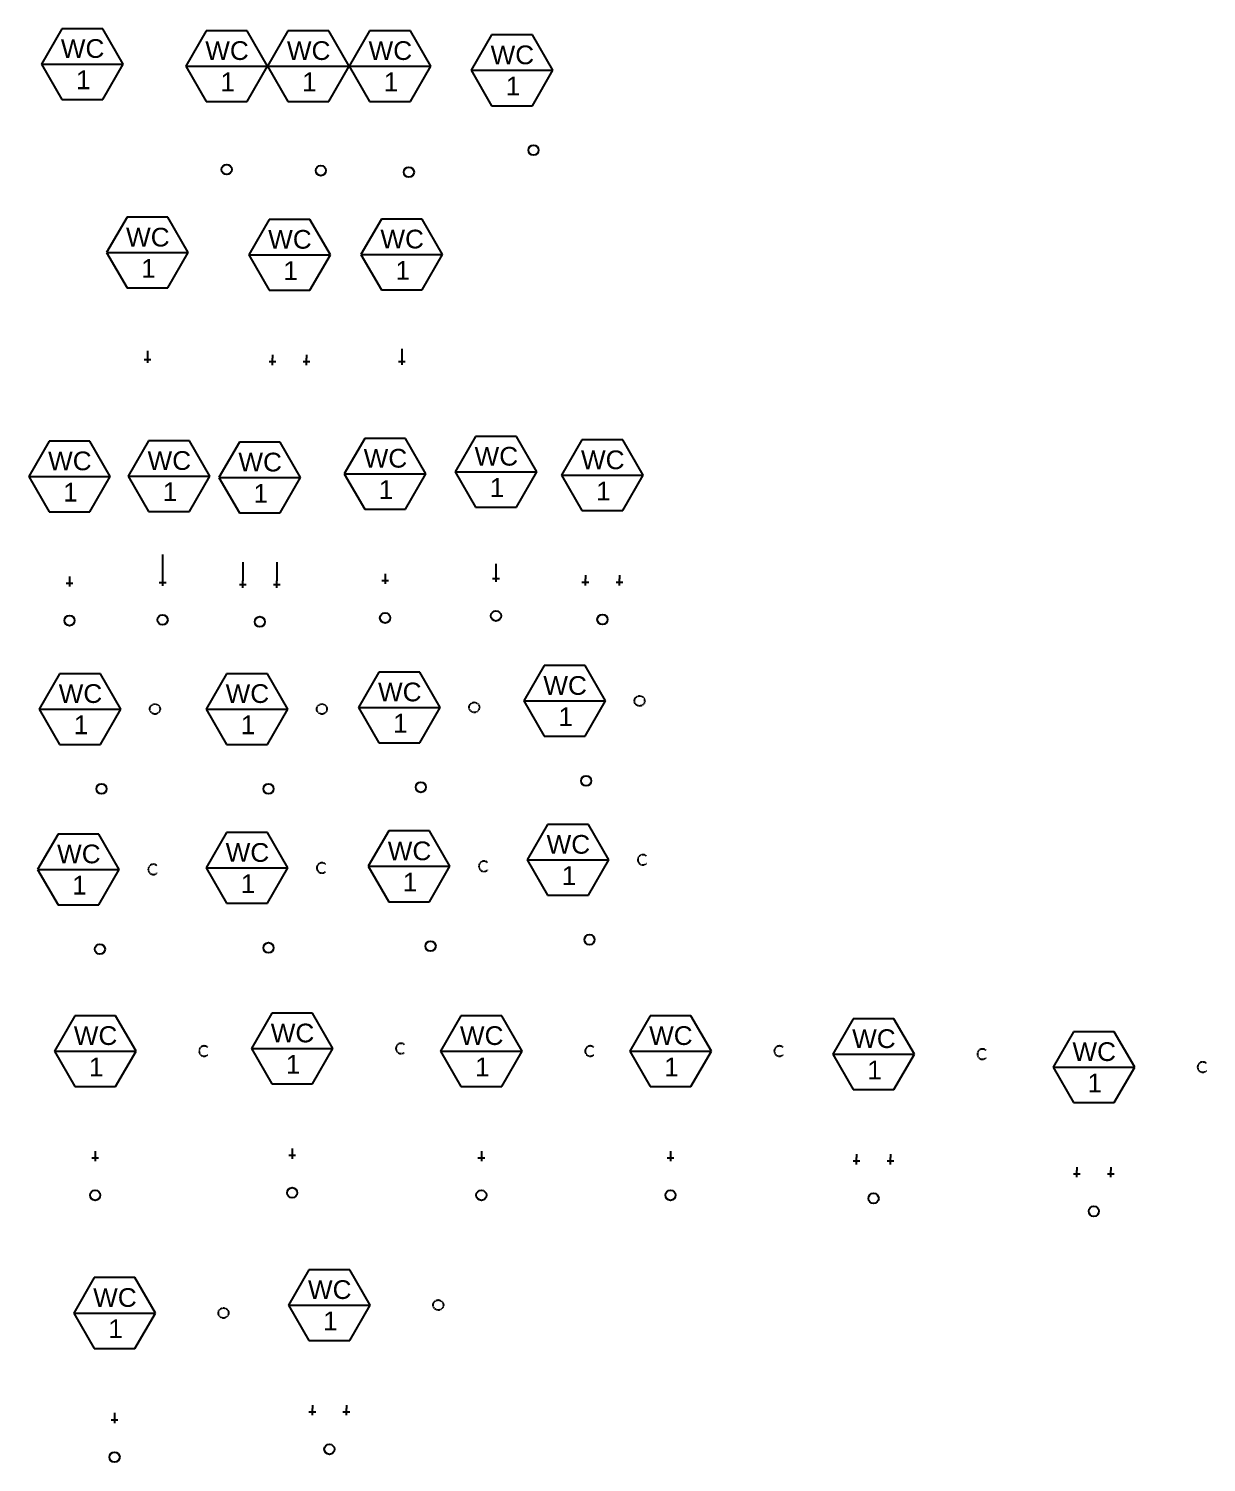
# Model space of a CAD drawing. Header units: inches. Extents: x -631 to 556, y -290 to 1591.
# Drawn here: x -630.7 to -284.6, y 1169.8 to 1591.2 of the extents above; entities that cross this region are included whole.
import ezdxf
from ezdxf.enums import TextEntityAlignment as Align

# ---------------------------------------------------------------- set-up
doc = ezdxf.new("R2010")
doc.units = ezdxf.units.IN
doc.header["$MEASUREMENT"] = 0
doc.linetypes.add('Vent', pattern=[0.1875, 0.125, -0.0625])
for name, color, linetype in [('PLUM-CW', 3, 'Cold_Water_Flow'), ('PLUM-HW', 2, 'Hot_Water_Flow'), ('PLUM-OVERFLOW_DRAIN', 70, 'Overflow_Drain'), ('PLUM-SD_ABOVE', 40, 'Storm_Drain'), ('PLUM-VENT', 5, 'Vent'), ('PLUM-WASTE_ABOVE', 4, 'Plum-Waste_Above'), ('PLUM-WASTE_BELOW', 6, 'Plum-Waste_Below')]:
    doc.layers.add(name, color=color, linetype=linetype)
doc.styles.get("Standard").update_dxf_attribs({"font": 'arial.ttf'})
doc.linetypes.add('Cold_Water_Flow', pattern='A,0.875,-0.125,0,-0.125,0.875,-0.125,["CW",Standard,S=0.1,R=0,X=-0.12585,Y=-0.05],-0.1,0.875,[1,GEC_FlowArrow.shx,S=0.0625,R=0,X=0,Y=0],0.5', length=3.6)
doc.linetypes.add('Hot_Water_Flow', pattern='A,0.8125,-0.125,0,-0.125,0,-0.125,0.875,-0.125,["HW",Standard,S=0.1,R=0,X=-0.12585,Y=-0.05],-0.1,0.875,[1,GEC_FlowArrow.shx,S=0.0625,R=0,X=0,Y=0],0.5', length=3.6625)
doc.linetypes.add('Overflow_Drain', pattern='A,3,-0.1,["OFD",Standard,S=0.1,R=0,X=0,Y=-0.05],-0.4', length=3.5)
doc.linetypes.add('Plum-Waste_Above', pattern='A,1,[1,GEC_FlowArrow.shx,S=0.09375,R=0,X=0,Y=0],1', length=2)
doc.linetypes.add('Plum-Waste_Below', pattern='A,0.25,-0.125,0.25,-0.125,0.25,[1,GEC_FlowArrow.shx,S=0.09375,R=0,X=0,Y=0],-0.25,0.25,-0.125,0.25,-0.125', length=2)
doc.linetypes.add('Storm_Drain', pattern='A,3.2,-0.25,["SD",Standard,S=0.1,R=0,X=-0.12585,Y=-0.05],-0.065', length=3.515)

# ---------------------------------------------------------------- blocks, each defined once
blk = doc.blocks.new('FU_10013')
for p, q in [((-6, 40.78), (-12, 30.39)), ((6, 40.78), (-6, 40.78)), ((12, 30.39), (6, 40.78)), ((-12, 30.39), (-6, 20)), ((-12, 30.39), (12, 30.39)), ((6, 20), (12, 30.39)), ((-6, 20), (6, 20))]:
    blk.add_line(p, q)
at = {"layer": 'PLUM-CW'}
for p, q in [((0, 1), (0, 0)), ((0, 0), (0, -2)), ((-1, -1), (1, -1))]:
    blk.add_line(p, q, dxfattribs=at)
at = {"layer": 'PLUM-WASTE_ABOVE'}
blk.add_circle((0, -12), 1.5, dxfattribs=at)
at = {"flags": 1}
for tag, p in [('WASTE_DIAMETER', (-5.66, 44.89)), ('STORM_DIAMETER', (-5.67, 44.5)), ('WSFU', (-5.66, 44.14)), ('CWSFU', (-5.67, 43.81)), ('COLD_DIAMETER', (-5.66, 45.67)), ('HWSFU', (-5.66, 43.5)), ('DFU', (-5.66, 43.2)), ('HOT_DIAMETER', (-5.64, 45.29))]:
    blk.add_attdef(tag, p, '', height=0.2, dxfattribs=at)
blk.add_attdef('INDEX', text='', height=0.2, dxfattribs=at).set_placement((-5.59, 46.2), align=Align.TOP_LEFT)
for tag, p in [('TAG_001', (-6.3, 32.19)), ('TAG_002', (-1.85, 23))]:
    blk.add_attdef(tag, p, '', height=5.5)
blk = doc.blocks.new('*U297')
for p, q in [((-6, 40.78), (-12, 30.39)), ((6, 40.78), (-6, 40.78)), ((12, 30.39), (6, 40.78)), ((-12, 30.39), (-6, 20)), ((-12, 30.39), (12, 30.39)), ((6, 20), (12, 30.39)), ((-6, 20), (6, 20))]:
    blk.add_line(p, q)
at = {"layer": 'PLUM-HW'}
for p, q in [((0, 3.32), (0, 0)), ((0, 0), (0, -2)), ((-1, -1), (1, -1))]:
    blk.add_line(p, q, dxfattribs=at)
at = {"layer": 'PLUM-WASTE_ABOVE'}
blk.add_circle((0, -12), 1.5, dxfattribs=at)
at = {"flags": 1}
for tag, p in [('STORM_DIAMETER', (-5.95, 42.15)), ('WASTE_DIAMETER', (-5.93, 42.54)), ('COLD_DIAMETER', (-5.93, 43.32)), ('HOT_DIAMETER', (-5.92, 42.94)), ('WSFU', (-5.93, 41.79)), ('CWSFU', (-5.95, 41.46)), ('HWSFU', (-5.93, 41.15)), ('DFU', (-5.93, 40.85))]:
    blk.add_attdef(tag, p, '', height=0.2, dxfattribs=at)
blk.add_attdef('INDEX', text='', height=0.2, dxfattribs=at).set_placement((-5.87, 43.85), align=Align.TOP_LEFT)
for tag, p in [('TAG_001', (-6.3, 32.19)), ('TAG_002', (-1.85, 23))]:
    blk.add_attdef(tag, p, '', height=5.5)
blk = doc.blocks.new('FU_10015')
for p, q in [((-6, 40.78), (-12, 30.39)), ((6, 40.78), (-6, 40.78)), ((12, 30.39), (6, 40.78)), ((-12, 30.39), (-6, 20)), ((-12, 30.39), (12, 30.39)), ((6, 20), (12, 30.39)), ((-6, 20), (6, 20))]:
    blk.add_line(p, q)
at = {"layer": 'PLUM-CW'}
for p, q in [((5, 1), (5, 0)), ((5, -2), (5, 0)), ((4, -1), (6, -1))]:
    blk.add_line(p, q, dxfattribs=at)
at = {"layer": 'PLUM-HW'}
for p, q in [((-5, 1), (-5, 0)), ((-5, -2), (-5, 0)), ((-6, -1), (-4, -1))]:
    blk.add_line(p, q, dxfattribs=at)
at = {"layer": 'PLUM-WASTE_ABOVE'}
blk.add_circle((0, -12), 1.5, dxfattribs=at)
at = {"flags": 1}
for tag, p in [('STORM_DIAMETER', (-5.95, 42.15)), ('WASTE_DIAMETER', (-5.93, 42.54)), ('COLD_DIAMETER', (-5.93, 43.32)), ('HOT_DIAMETER', (-5.92, 42.94)), ('WSFU', (-5.93, 41.79)), ('CWSFU', (-5.95, 41.46)), ('HWSFU', (-5.93, 41.15)), ('DFU', (-5.93, 40.85))]:
    blk.add_attdef(tag, p, '', height=0.2, dxfattribs=at)
blk.add_attdef('INDEX', text='', height=0.2, dxfattribs=at).set_placement((-5.87, 43.85), align=Align.TOP_LEFT)
for tag, p in [('TAG_001', (-6.3, 32.19)), ('TAG_002', (-1.85, 23))]:
    blk.add_attdef(tag, p, '', height=5.5)
blk = doc.blocks.new('FU_10016')
for p, q in [((-12.31, 33.86), (-18.31, 23.47)), ((-0.31, 33.86), (-12.31, 33.86)), ((5.69, 23.47), (-0.31, 33.86)), ((-18.31, 23.47), (-12.31, 13.07)), ((-18.31, 23.47), (5.69, 23.47)), ((-0.31, 13.07), (5.69, 23.47)), ((-12.31, 13.07), (-0.31, 13.07))]:
    blk.add_line(p, q)
at = {"layer": 'PLUM-VENT'}
blk.add_circle((15.69, 23.47), 1.5, dxfattribs=at)
at = {"layer": 'PLUM-WASTE_BELOW'}
blk.add_circle((0, 0), 1.5, dxfattribs=at)
at = {"flags": 1}
blk.add_attdef('INDEX', text='', height=0.2, dxfattribs=at).set_placement((-12.03, 38.2), align=Align.TOP_LEFT)
for tag, p in [('WASTE_DIAMETER', (-12.1, 36.9)), ('STORM_DIAMETER', (-12.11, 36.5)), ('WSFU', (-12.1, 36.14)), ('CWSFU', (-12.11, 35.81)), ('COLD_DIAMETER', (-12.1, 37.67)), ('HWSFU', (-12.1, 35.51)), ('DFU', (-12.1, 35.2)), ('HOT_DIAMETER', (-12.08, 37.29))]:
    blk.add_attdef(tag, p, '', height=0.2, dxfattribs=at)
for tag, p in [('TAG_001', (-12.6, 25.26)), ('TAG_002', (-8.16, 16.08))]:
    blk.add_attdef(tag, p, '', height=5.5)
blk = doc.blocks.new('FU_10017')
for p, q in [((-12.31, 33.86), (-18.31, 23.47)), ((-0.31, 33.86), (-12.31, 33.86)), ((5.69, 23.47), (-0.31, 33.86)), ((-18.31, 23.47), (-12.31, 13.07)), ((-18.31, 23.47), (5.69, 23.47)), ((-0.31, 13.07), (5.69, 23.47)), ((-12.31, 13.07), (-0.31, 13.07))]:
    blk.add_line(p, q)
at = {"layer": 'PLUM-VENT'}
blk.add_circle((15.69, 23.47), 1.5, dxfattribs=at)
at = {"layer": 'PLUM-WASTE_ABOVE'}
blk.add_circle((0, 0), 1.5, dxfattribs=at)
at = {"flags": 1}
for tag, p in [('WASTE_DIAMETER', (-12.39, 37.78)), ('COLD_DIAMETER', (-12.39, 38.55)), ('HOT_DIAMETER', (-12.38, 38.17)), ('STORM_DIAMETER', (-12.41, 37.39)), ('WSFU', (-12.39, 37.03)), ('CWSFU', (-12.41, 36.69)), ('HWSFU', (-12.39, 36.39)), ('DFU', (-12.39, 36.09))]:
    blk.add_attdef(tag, p, '', height=0.2, dxfattribs=at)
blk.add_attdef('INDEX', text='', height=0.2, dxfattribs=at).set_placement((-12.33, 39.08), align=Align.TOP_LEFT)
for tag, p in [('TAG_001', (-12.6, 25.26)), ('TAG_002', (-8.16, 16.08))]:
    blk.add_attdef(tag, p, '', height=5.5)
blk = doc.blocks.new('FU_10018')
for p, q in [((-12.31, 33.86), (-18.31, 23.47)), ((-0.31, 33.86), (-12.31, 33.86)), ((5.69, 23.47), (-0.31, 33.86)), ((-18.31, 23.47), (-12.31, 13.07)), ((-18.31, 23.47), (5.69, 23.47)), ((-0.31, 13.07), (5.69, 23.47)), ((-12.31, 13.07), (-0.31, 13.07))]:
    blk.add_line(p, q)
at = {"layer": 'PLUM-OVERFLOW_DRAIN'}
blk.add_circle((0, 0), 1.5, dxfattribs=at)
at = {"layer": 'PLUM-VENT'}
blk.add_circle((15.69, 23.47), 1.5, dxfattribs=at)
at = {"flags": 1}
for tag, p in [('WASTE_DIAMETER', (-12.1, 37.88)), ('COLD_DIAMETER', (-12.1, 38.65)), ('HOT_DIAMETER', (-12.08, 38.27)), ('STORM_DIAMETER', (-12.11, 37.49)), ('WSFU', (-12.1, 37.12)), ('CWSFU', (-12.11, 36.79)), ('HWSFU', (-12.1, 36.49)), ('DFU', (-12.1, 36.19))]:
    blk.add_attdef(tag, p, '', height=0.2, dxfattribs=at)
blk.add_attdef('INDEX', text='', height=0.2, dxfattribs=at).set_placement((-12.03, 39.18), align=Align.TOP_LEFT)
for tag, p in [('TAG_001', (-12.6, 25.26)), ('TAG_002', (-8.16, 16.08))]:
    blk.add_attdef(tag, p, '', height=5.5)
blk = doc.blocks.new('FU_10019')
for p, q in [((-12.31, 33.86), (-18.31, 23.47)), ((-0.31, 33.86), (-12.31, 33.86)), ((5.69, 23.47), (-0.31, 33.86)), ((-18.31, 23.47), (-12.31, 13.07)), ((-18.31, 23.47), (5.69, 23.47)), ((-0.31, 13.07), (5.69, 23.47)), ((-12.31, 13.07), (-0.31, 13.07))]:
    blk.add_line(p, q)
at = {"layer": 'PLUM-SD_ABOVE'}
blk.add_circle((0, 0), 1.5, dxfattribs=at)
at = {"layer": 'PLUM-VENT'}
blk.add_circle((15.69, 23.47), 1.5, dxfattribs=at)
at = {"flags": 1}
for tag, p in [('COLD_DIAMETER', (-12.29, 38.16)), ('HOT_DIAMETER', (-12.28, 37.78)), ('STORM_DIAMETER', (-12.31, 36.99)), ('CWSFU', (-12.31, 36.3)), ('WASTE_DIAMETER', (-12.29, 37.39)), ('WSFU', (-12.29, 36.63)), ('HWSFU', (-12.29, 36)), ('DFU', (-12.29, 35.7))]:
    blk.add_attdef(tag, p, '', height=0.2, dxfattribs=at)
blk.add_attdef('INDEX', text='', height=0.2, dxfattribs=at).set_placement((-12.23, 38.69), align=Align.TOP_LEFT)
for tag, p in [('TAG_001', (-12.6, 25.26)), ('TAG_002', (-8.16, 16.08))]:
    blk.add_attdef(tag, p, '', height=5.5)
blk = doc.blocks.new('FU_10020')
for p, q in [((-12.31, 33.86), (-18.31, 23.47)), ((-0.31, 33.86), (-12.31, 33.86)), ((5.69, 23.47), (-0.31, 33.86)), ((-18.31, 23.47), (-12.31, 13.07)), ((-18.31, 23.47), (5.69, 23.47)), ((-0.31, 13.07), (5.69, 23.47)), ((-12.31, 13.07), (-0.31, 13.07))]:
    blk.add_line(p, q)
at = {"layer": 'PLUM-VENT'}
blk.add_arc((15.69, 23.47), 1.5, 45, 315, dxfattribs=at)
at = {"layer": 'PLUM-WASTE_BELOW'}
blk.add_circle((0, 0), 1.5, dxfattribs=at)
at = {"flags": 1}
for tag, p in [('COLD_DIAMETER', (-12.12, 38.26)), ('HOT_DIAMETER', (-12.11, 37.88)), ('WASTE_DIAMETER', (-12.12, 37.49)), ('STORM_DIAMETER', (-12.14, 37.09)), ('WSFU', (-12.12, 36.73)), ('CWSFU', (-12.14, 36.4)), ('HWSFU', (-12.12, 36.1)), ('DFU', (-12.12, 35.79))]:
    blk.add_attdef(tag, p, '', height=0.2, dxfattribs=at)
blk.add_attdef('INDEX', text='', height=0.2, dxfattribs=at).set_placement((-12.06, 38.79), align=Align.TOP_LEFT)
for tag, p in [('TAG_001', (-12.6, 25.26)), ('TAG_002', (-8.16, 16.08))]:
    blk.add_attdef(tag, p, '', height=5.5)
blk = doc.blocks.new('FU_10021')
for p, q in [((-12.31, 33.86), (-18.31, 23.47)), ((-0.31, 33.86), (-12.31, 33.86)), ((5.69, 23.47), (-0.31, 33.86)), ((-18.31, 23.47), (-12.31, 13.07)), ((-18.31, 23.47), (5.69, 23.47)), ((-0.31, 13.07), (5.69, 23.47)), ((-12.31, 13.07), (-0.31, 13.07))]:
    blk.add_line(p, q)
at = {"layer": 'PLUM-VENT'}
blk.add_arc((15.69, 23.47), 1.5, 45, 315, dxfattribs=at)
at = {"layer": 'PLUM-WASTE_ABOVE'}
blk.add_circle((0, 0), 1.5, dxfattribs=at)
at = {"flags": 1}
for tag, p in [('WASTE_DIAMETER', (-12.22, 38.47)), ('STORM_DIAMETER', (-12.23, 38.08)), ('COLD_DIAMETER', (-12.22, 39.24)), ('HOT_DIAMETER', (-12.2, 38.86)), ('WSFU', (-12.22, 37.71)), ('CWSFU', (-12.23, 37.38)), ('HWSFU', (-12.22, 37.08)), ('DFU', (-12.22, 36.78))]:
    blk.add_attdef(tag, p, '', height=0.2, dxfattribs=at)
blk.add_attdef('INDEX', text='', height=0.2, dxfattribs=at).set_placement((-12.15, 39.77), align=Align.TOP_LEFT)
for tag, p in [('TAG_001', (-12.6, 25.26)), ('TAG_002', (-8.16, 16.08))]:
    blk.add_attdef(tag, p, '', height=5.5)
blk = doc.blocks.new('FU_10022')
for p, q in [((-12.31, 33.86), (-18.31, 23.47)), ((-0.31, 33.86), (-12.31, 33.86)), ((5.69, 23.47), (-0.31, 33.86)), ((-18.31, 23.47), (-12.31, 13.07)), ((-18.31, 23.47), (5.69, 23.47)), ((-0.31, 13.07), (5.69, 23.47)), ((-12.31, 13.07), (-0.31, 13.07))]:
    blk.add_line(p, q)
at = {"layer": 'PLUM-OVERFLOW_DRAIN'}
blk.add_circle((0, 0), 1.5, dxfattribs=at)
at = {"layer": 'PLUM-VENT'}
blk.add_arc((15.69, 23.47), 1.5, 45, 315, dxfattribs=at)
at = {"flags": 1}
for tag, p in [('COLD_DIAMETER', (-12.02, 38.45)), ('HOT_DIAMETER', (-12.01, 38.08)), ('STORM_DIAMETER', (-12.04, 37.29)), ('WASTE_DIAMETER', (-12.02, 37.68)), ('WSFU', (-12.02, 36.93)), ('CWSFU', (-12.04, 36.59)), ('HWSFU', (-12.02, 36.29)), ('DFU', (-12.02, 35.99))]:
    blk.add_attdef(tag, p, '', height=0.2, dxfattribs=at)
blk.add_attdef('INDEX', text='', height=0.2, dxfattribs=at).set_placement((-11.96, 38.99), align=Align.TOP_LEFT)
for tag, p in [('TAG_001', (-12.6, 25.26)), ('TAG_002', (-8.16, 16.08))]:
    blk.add_attdef(tag, p, '', height=5.5)
blk = doc.blocks.new('FU_10023')
for p, q in [((-12.31, 33.86), (-18.31, 23.47)), ((-0.31, 33.86), (-12.31, 33.86)), ((5.69, 23.47), (-0.31, 33.86)), ((-18.31, 23.47), (-12.31, 13.07)), ((-18.31, 23.47), (5.69, 23.47)), ((-0.31, 13.07), (5.69, 23.47)), ((-12.31, 13.07), (-0.31, 13.07))]:
    blk.add_line(p, q)
at = {"layer": 'PLUM-SD_ABOVE'}
blk.add_circle((0, 0), 1.5, dxfattribs=at)
at = {"layer": 'PLUM-VENT'}
blk.add_arc((15.69, 23.47), 1.5, 45, 315, dxfattribs=at)
at = {"flags": 1}
for tag, p in [('WASTE_DIAMETER', (-12.32, 38.17)), ('STORM_DIAMETER', (-12.33, 37.78)), ('COLD_DIAMETER', (-12.32, 38.94)), ('HOT_DIAMETER', (-12.3, 38.57)), ('WSFU', (-12.32, 37.42)), ('CWSFU', (-12.33, 37.09)), ('HWSFU', (-12.32, 36.78)), ('DFU', (-12.32, 36.48))]:
    blk.add_attdef(tag, p, '', height=0.2, dxfattribs=at)
blk.add_attdef('INDEX', text='', height=0.2, dxfattribs=at).set_placement((-12.25, 39.48), align=Align.TOP_LEFT)
for tag, p in [('TAG_001', (-12.6, 25.26)), ('TAG_002', (-8.16, 16.08))]:
    blk.add_attdef(tag, p, '', height=5.5)
blk = doc.blocks.new('FU_10024')
for p, q in [((-6, 40.78), (-12, 30.39)), ((6, 40.78), (-6, 40.78)), ((12, 30.39), (6, 40.78)), ((-12, 30.39), (-6, 20)), ((-12, 30.39), (12, 30.39)), ((6, 20), (12, 30.39)), ((-6, 20), (6, 20))]:
    blk.add_line(p, q)
at = {"layer": 'PLUM-CW'}
for p, q in [((0, 1), (0, 0)), ((0, 0), (0, -2)), ((-1, -1), (1, -1))]:
    blk.add_line(p, q, dxfattribs=at)
at = {"layer": 'PLUM-VENT'}
blk.add_arc((32, 30.39), 1.5, 45, 315, dxfattribs=at)
at = {"layer": 'PLUM-WASTE_ABOVE'}
blk.add_circle((0, -12), 1.5, dxfattribs=at)
at = {"flags": 1}
for tag, p in [('STORM_DIAMETER', (-5.95, 42.15)), ('WASTE_DIAMETER', (-5.93, 42.54)), ('COLD_DIAMETER', (-5.93, 43.32)), ('HOT_DIAMETER', (-5.92, 42.94)), ('WSFU', (-5.93, 41.79)), ('CWSFU', (-5.95, 41.46)), ('HWSFU', (-5.93, 41.15)), ('DFU', (-5.93, 40.85))]:
    blk.add_attdef(tag, p, '', height=0.2, dxfattribs=at)
blk.add_attdef('INDEX', text='', height=0.2, dxfattribs=at).set_placement((-5.87, 43.85), align=Align.TOP_LEFT)
for tag, p in [('TAG_001', (-6.3, 32.19)), ('TAG_002', (-1.85, 23))]:
    blk.add_attdef(tag, p, '', height=5.5)
blk = doc.blocks.new('FU_10025')
for p, q in [((-6, 40.78), (-12, 30.39)), ((6, 40.78), (-6, 40.78)), ((12, 30.39), (6, 40.78)), ((-12, 30.39), (-6, 20)), ((-12, 30.39), (12, 30.39)), ((6, 20), (12, 30.39)), ((-6, 20), (6, 20))]:
    blk.add_line(p, q)
at = {"layer": 'PLUM-HW'}
for p, q in [((0, 1), (0, 0)), ((0, 0), (0, -2)), ((-1, -1), (1, -1))]:
    blk.add_line(p, q, dxfattribs=at)
at = {"layer": 'PLUM-VENT'}
blk.add_arc((32, 30.39), 1.5, 45, 315, dxfattribs=at)
at = {"layer": 'PLUM-WASTE_ABOVE'}
blk.add_circle((0, -12), 1.5, dxfattribs=at)
at = {"flags": 1}
for tag, p in [('STORM_DIAMETER', (-5.95, 42.15)), ('WASTE_DIAMETER', (-5.93, 42.54)), ('COLD_DIAMETER', (-5.93, 43.32)), ('HOT_DIAMETER', (-5.92, 42.94)), ('WSFU', (-5.93, 41.79)), ('CWSFU', (-5.95, 41.46)), ('HWSFU', (-5.93, 41.15)), ('DFU', (-5.93, 40.85))]:
    blk.add_attdef(tag, p, '', height=0.2, dxfattribs=at)
blk.add_attdef('INDEX', text='', height=0.2, dxfattribs=at).set_placement((-5.87, 43.85), align=Align.TOP_LEFT)
for tag, p in [('TAG_001', (-6.3, 32.19)), ('TAG_002', (-1.85, 23))]:
    blk.add_attdef(tag, p, '', height=5.5)
blk = doc.blocks.new('FU_10026')
for p, q in [((-6, 40.78), (-12, 30.39)), ((6, 40.78), (-6, 40.78)), ((12, 30.39), (6, 40.78)), ((-12, 30.39), (-6, 20)), ((-12, 30.39), (12, 30.39)), ((6, 20), (12, 30.39)), ((-6, 20), (6, 20))]:
    blk.add_line(p, q)
at = {"layer": 'PLUM-CW'}
for p, q in [((0, 1), (0, 0)), ((0, 0), (0, -2)), ((-1, -1), (1, -1))]:
    blk.add_line(p, q, dxfattribs=at)
at = {"layer": 'PLUM-VENT'}
blk.add_arc((32, 30.39), 1.5, 45, 315, dxfattribs=at)
at = {"layer": 'PLUM-WASTE_BELOW'}
blk.add_circle((0, -12), 1.5, dxfattribs=at)
at = {"flags": 1}
for tag, p in [('STORM_DIAMETER', (-5.95, 42.15)), ('WASTE_DIAMETER', (-5.93, 42.54)), ('COLD_DIAMETER', (-5.93, 43.32)), ('HOT_DIAMETER', (-5.92, 42.94)), ('WSFU', (-5.93, 41.79)), ('CWSFU', (-5.95, 41.46)), ('HWSFU', (-5.93, 41.15)), ('DFU', (-5.93, 40.85))]:
    blk.add_attdef(tag, p, '', height=0.2, dxfattribs=at)
blk.add_attdef('INDEX', text='', height=0.2, dxfattribs=at).set_placement((-5.87, 43.85), align=Align.TOP_LEFT)
for tag, p in [('TAG_001', (-6.3, 32.19)), ('TAG_002', (-1.85, 23))]:
    blk.add_attdef(tag, p, '', height=5.5)
blk = doc.blocks.new('FU_10027')
for p, q in [((-6, 40.78), (-12, 30.39)), ((6, 40.78), (-6, 40.78)), ((12, 30.39), (6, 40.78)), ((-12, 30.39), (-6, 20)), ((-12, 30.39), (12, 30.39)), ((6, 20), (12, 30.39)), ((-6, 20), (6, 20))]:
    blk.add_line(p, q)
at = {"layer": 'PLUM-HW'}
for p, q in [((0, 1), (0, 0)), ((0, 0), (0, -2)), ((-1, -1), (1, -1))]:
    blk.add_line(p, q, dxfattribs=at)
at = {"layer": 'PLUM-VENT'}
blk.add_arc((32, 30.39), 1.5, 45, 315, dxfattribs=at)
at = {"layer": 'PLUM-WASTE_BELOW'}
blk.add_circle((0, -12), 1.5, dxfattribs=at)
at = {"flags": 1}
for tag, p in [('STORM_DIAMETER', (-5.95, 42.15)), ('WASTE_DIAMETER', (-5.93, 42.54)), ('COLD_DIAMETER', (-5.93, 43.32)), ('HOT_DIAMETER', (-5.92, 42.94)), ('WSFU', (-5.93, 41.79)), ('CWSFU', (-5.95, 41.46)), ('HWSFU', (-5.93, 41.15)), ('DFU', (-5.93, 40.85))]:
    blk.add_attdef(tag, p, '', height=0.2, dxfattribs=at)
blk.add_attdef('INDEX', text='', height=0.2, dxfattribs=at).set_placement((-5.87, 43.85), align=Align.TOP_LEFT)
for tag, p in [('TAG_001', (-6.3, 32.19)), ('TAG_002', (-1.85, 23))]:
    blk.add_attdef(tag, p, '', height=5.5)
blk = doc.blocks.new('FU_10028')
for p, q in [((-6, 40.78), (-12, 30.39)), ((6, 40.78), (-6, 40.78)), ((12, 30.39), (6, 40.78)), ((-12, 30.39), (-6, 20)), ((-12, 30.39), (12, 30.39)), ((6, 20), (12, 30.39)), ((-6, 20), (6, 20))]:
    blk.add_line(p, q)
at = {"layer": 'PLUM-CW'}
for p, q in [((5, 1), (5, 0)), ((5, -2), (5, 0)), ((4, -1), (6, -1))]:
    blk.add_line(p, q, dxfattribs=at)
at = {"layer": 'PLUM-HW'}
for p, q in [((-5, 1), (-5, 0)), ((-5, -2), (-5, 0)), ((-6, -1), (-4, -1))]:
    blk.add_line(p, q, dxfattribs=at)
at = {"layer": 'PLUM-VENT'}
blk.add_arc((32, 30.39), 1.5, 45, 315, dxfattribs=at)
at = {"layer": 'PLUM-WASTE_BELOW'}
blk.add_circle((0, -12), 1.5, dxfattribs=at)
at = {"flags": 1}
for tag, p in [('STORM_DIAMETER', (-5.95, 42.15)), ('WASTE_DIAMETER', (-5.93, 42.54)), ('COLD_DIAMETER', (-5.93, 43.32)), ('HOT_DIAMETER', (-5.92, 42.94)), ('WSFU', (-5.93, 41.79)), ('CWSFU', (-5.95, 41.46)), ('HWSFU', (-5.93, 41.15)), ('DFU', (-5.93, 40.85))]:
    blk.add_attdef(tag, p, '', height=0.2, dxfattribs=at)
blk.add_attdef('INDEX', text='', height=0.2, dxfattribs=at).set_placement((-5.87, 43.85), align=Align.TOP_LEFT)
for tag, p in [('TAG_001', (-6.3, 32.19)), ('TAG_002', (-1.85, 23))]:
    blk.add_attdef(tag, p, '', height=5.5)
blk = doc.blocks.new('FU_10029')
for p, q in [((-6, 40.78), (-12, 30.39)), ((6, 40.78), (-6, 40.78)), ((12, 30.39), (6, 40.78)), ((-12, 30.39), (-6, 20)), ((-12, 30.39), (12, 30.39)), ((6, 20), (12, 30.39)), ((-6, 20), (6, 20))]:
    blk.add_line(p, q)
at = {"layer": 'PLUM-CW'}
for p, q in [((5, 1), (5, 0)), ((5, -2), (5, 0)), ((4, -1), (6, -1))]:
    blk.add_line(p, q, dxfattribs=at)
at = {"layer": 'PLUM-HW'}
for p, q in [((-5, 1), (-5, 0)), ((-5, -2), (-5, 0)), ((-6, -1), (-4, -1))]:
    blk.add_line(p, q, dxfattribs=at)
at = {"layer": 'PLUM-VENT'}
blk.add_arc((32, 30.39), 1.5, 45, 315, dxfattribs=at)
at = {"layer": 'PLUM-WASTE_ABOVE'}
blk.add_circle((0, -12), 1.5, dxfattribs=at)
at = {"flags": 1}
for tag, p in [('STORM_DIAMETER', (-5.95, 42.15)), ('WASTE_DIAMETER', (-5.93, 42.54)), ('COLD_DIAMETER', (-5.93, 43.32)), ('HOT_DIAMETER', (-5.92, 42.94)), ('WSFU', (-5.93, 41.79)), ('CWSFU', (-5.95, 41.46)), ('HWSFU', (-5.93, 41.15)), ('DFU', (-5.93, 40.85))]:
    blk.add_attdef(tag, p, '', height=0.2, dxfattribs=at)
blk.add_attdef('INDEX', text='', height=0.2, dxfattribs=at).set_placement((-5.87, 43.85), align=Align.TOP_LEFT)
for tag, p in [('TAG_001', (-6.3, 32.19)), ('TAG_002', (-1.85, 23))]:
    blk.add_attdef(tag, p, '', height=5.5)
blk = doc.blocks.new('FU_10000')
for p, q in [((6, 10.39), (0, 0)), ((18, 10.39), (6, 10.39)), ((24, 0), (18, 10.39)), ((0, 0), (6, -10.39)), ((0, 0), (24, 0)), ((18, -10.39), (24, 0)), ((6, -10.39), (18, -10.39))]:
    blk.add_line(p, q)
at = {"flags": 1}
for tag, p in [('WASTE_DIAMETER', (6.08, 13.6)), ('STORM_DIAMETER', (6.06, 13.21)), ('WSFU', (6.08, 12.84)), ('CWSFU', (6.06, 12.51)), ('COLD_DIAMETER', (6.08, 14.37)), ('HOT_DIAMETER', (6.09, 13.99)), ('HWSFU', (6.08, 12.21)), ('DFU', (6.08, 11.91))]:
    blk.add_attdef(tag, p, '', height=0.2, dxfattribs=at)
blk.add_attdef('INDEX', text='', height=0.2, dxfattribs=at).set_placement((6.14, 14.9), align=Align.TOP_LEFT)
for tag, p in [('TAG_001', (5.7, 1.8)), ('TAG_002', (10.15, -7.39))]:
    blk.add_attdef(tag, p, '', height=5.5)
blk = doc.blocks.new('*U331')
for p, q in [((-6, 40.78), (-12, 30.39)), ((6, 40.78), (-6, 40.78)), ((12, 30.39), (6, 40.78)), ((-12, 30.39), (-6, 20)), ((-12, 30.39), (12, 30.39)), ((6, 20), (12, 30.39)), ((-6, 20), (6, 20))]:
    blk.add_line(p, q)
at = {"color": 4}
blk.add_circle((0, 0), 1.5, dxfattribs=at)
at = {"flags": 1}
for tag, p in [('WASTE_DIAMETER', (-5.32, 44.61)), ('STORM_DIAMETER', (-5.33, 44.22)), ('WSFU', (-5.32, 43.85)), ('CWSFU', (-5.33, 43.52)), ('COLD_DIAMETER', (-5.32, 45.38)), ('HWSFU', (-5.32, 43.22)), ('DFU', (-5.32, 42.92)), ('HOT_DIAMETER', (-5.3, 45))]:
    blk.add_attdef(tag, p, '', height=0.2, dxfattribs=at)
blk.add_attdef('INDEX', text='', height=0.2, dxfattribs=at).set_placement((-5.25, 45.91), align=Align.TOP_LEFT)
for tag, p in [('TAG_001', (-6.3, 32.19)), ('TAG_002', (-1.85, 23))]:
    blk.add_attdef(tag, p, '', height=5.5)
blk = doc.blocks.new('*U327')
for p, q in [((-9.68, 41.12), (-15.68, 30.73)), ((2.32, 41.12), (-9.68, 41.12)), ((8.32, 30.73), (2.32, 41.12)), ((-15.68, 30.73), (-9.68, 20.34)), ((-15.68, 30.73), (8.32, 30.73)), ((2.32, 20.34), (8.32, 30.73)), ((-9.68, 20.34), (2.32, 20.34))]:
    blk.add_line(p, q)
at = {"color": 70}
blk.add_circle((0, 0), 1.5, dxfattribs=at)
at = {"flags": 1}
for tag, p in [('WASTE_DIAMETER', (-5.91, 44.32)), ('STORM_DIAMETER', (-5.92, 43.93)), ('WSFU', (-5.91, 43.57)), ('CWSFU', (-5.92, 43.23)), ('COLD_DIAMETER', (-5.91, 45.09)), ('HWSFU', (-5.91, 42.93)), ('DFU', (-5.91, 42.63)), ('HOT_DIAMETER', (-5.89, 44.71))]:
    blk.add_attdef(tag, p, '', height=0.2, dxfattribs=at)
blk.add_attdef('INDEX', text='', height=0.2, dxfattribs=at).set_placement((-5.84, 45.62), align=Align.TOP_LEFT)
for tag, p in [('TAG_001', (-9.97, 32.53)), ('TAG_002', (-5.53, 23.34))]:
    blk.add_attdef(tag, p, '', height=5.5)
blk = doc.blocks.new('*U363')
for p, q in [((-11.57, 41.58), (-17.57, 31.18)), ((0.43, 41.58), (-11.57, 41.58)), ((6.43, 31.18), (0.43, 41.58)), ((-17.57, 31.18), (-11.57, 20.79)), ((-17.57, 31.18), (6.43, 31.18)), ((0.43, 20.79), (6.43, 31.18)), ((-11.57, 20.79), (0.43, 20.79))]:
    blk.add_line(p, q)
at = {"color": 40}
blk.add_circle((0, 0), 1.5, dxfattribs=at)
at = {"flags": 1}
for tag, p in [('WASTE_DIAMETER', (-5.42, 43.53)), ('STORM_DIAMETER', (-5.43, 43.13)), ('WSFU', (-5.42, 42.77)), ('CWSFU', (-5.43, 42.44)), ('COLD_DIAMETER', (-5.42, 44.3)), ('HWSFU', (-5.42, 42.14)), ('HOT_DIAMETER', (-5.4, 43.92)), ('DFU', (-5.42, 41.83))]:
    blk.add_attdef(tag, p, '', height=0.2, dxfattribs=at)
blk.add_attdef('INDEX', text='', height=0.2, dxfattribs=at).set_placement((-5.35, 44.83), align=Align.TOP_LEFT)
for tag, p in [('TAG_001', (-11.87, 32.98)), ('TAG_002', (-7.42, 23.79))]:
    blk.add_attdef(tag, p, '', height=5.5)
blk = doc.blocks.new('*U367')
for p, q in [((-6, 40.78), (-12, 30.39)), ((6, 40.78), (-6, 40.78)), ((12, 30.39), (6, 40.78)), ((-12, 30.39), (-6, 20)), ((-12, 30.39), (12, 30.39)), ((6, 20), (12, 30.39)), ((-6, 20), (6, 20))]:
    blk.add_line(p, q)
at = {"layer": 'PLUM-HW'}
for p, q in [((0, 1.51), (0, 0)), ((0, 0), (0, -2)), ((-1, -1), (1, -1))]:
    blk.add_line(p, q, dxfattribs=at)
at = {"flags": 1}
for tag, p in [('WASTE_DIAMETER', (-5.74, 44.56)), ('STORM_DIAMETER', (-5.75, 44.17)), ('WSFU', (-5.74, 43.81)), ('CWSFU', (-5.75, 43.48)), ('COLD_DIAMETER', (-5.74, 45.33)), ('HWSFU', (-5.74, 43.17)), ('DFU', (-5.74, 42.87)), ('HOT_DIAMETER', (-5.72, 44.96))]:
    blk.add_attdef(tag, p, '', height=0.2, dxfattribs=at)
blk.add_attdef('INDEX', text='', height=0.2, dxfattribs=at).set_placement((-5.67, 45.87), align=Align.TOP_LEFT)
for tag, p in [('TAG_001', (-6.3, 32.19)), ('TAG_002', (-1.85, 23))]:
    blk.add_attdef(tag, p, '', height=5.5)
blk = doc.blocks.new('*U371')
for p, q in [((-6, 40.78), (-12, 30.39)), ((6, 40.78), (-6, 40.78)), ((12, 30.39), (6, 40.78)), ((-12, 30.39), (-6, 20)), ((-12, 30.39), (12, 30.39)), ((6, 20), (12, 30.39)), ((-6, 20), (6, 20))]:
    blk.add_line(p, q)
at = {"layer": 'PLUM-CW'}
for p, q in [((5, 1), (5, 0)), ((5, -2), (5, 0)), ((4, -1), (6, -1))]:
    blk.add_line(p, q, dxfattribs=at)
at = {"layer": 'PLUM-HW'}
for p, q in [((-5, 1), (-5, 0)), ((-5, -2), (-5, 0)), ((-6, -1), (-4, -1))]:
    blk.add_line(p, q, dxfattribs=at)
at = {"flags": 1}
for tag, p in [('STORM_DIAMETER', (-5.76, 44.31)), ('CWSFU', (-5.76, 43.61)), ('WASTE_DIAMETER', (-5.74, 44.7)), ('WSFU', (-5.74, 43.95)), ('COLD_DIAMETER', (-5.74, 45.47)), ('HWSFU', (-5.74, 43.31)), ('DFU', (-5.74, 43.01)), ('HOT_DIAMETER', (-5.73, 45.09))]:
    blk.add_attdef(tag, p, '', height=0.2, dxfattribs=at)
blk.add_attdef('INDEX', text='', height=0.2, dxfattribs=at).set_placement((-5.68, 46), align=Align.TOP_LEFT)
for tag, p in [('TAG_001', (-6.3, 32.19)), ('TAG_002', (-1.85, 23))]:
    blk.add_attdef(tag, p, '', height=5.5)
blk = doc.blocks.new('*U379')
for p, q in [((-6, 40.78), (-12, 30.39)), ((6, 40.78), (-6, 40.78)), ((12, 30.39), (6, 40.78)), ((-12, 30.39), (-6, 20)), ((-12, 30.39), (12, 30.39)), ((6, 20), (12, 30.39)), ((-6, 20), (6, 20))]:
    blk.add_line(p, q)
at = {"layer": 'PLUM-CW'}
for p, q in [((0, 2.69), (0, 0)), ((0, 0), (0, -2)), ((-1, -1), (1, -1))]:
    blk.add_line(p, q, dxfattribs=at)
at = {"flags": 1}
for tag, p in [('STORM_DIAMETER', (-5.51, 43.8)), ('WASTE_DIAMETER', (-5.49, 44.2)), ('WSFU', (-5.49, 43.44)), ('CWSFU', (-5.51, 43.11)), ('COLD_DIAMETER', (-5.49, 44.97)), ('HWSFU', (-5.49, 42.8)), ('DFU', (-5.49, 42.5)), ('HOT_DIAMETER', (-5.48, 44.59))]:
    blk.add_attdef(tag, p, '', height=0.2, dxfattribs=at)
blk.add_attdef('INDEX', text='', height=0.2, dxfattribs=at).set_placement((-5.43, 45.5), align=Align.TOP_LEFT)
for tag, p in [('TAG_001', (-6.3, 32.19)), ('TAG_002', (-1.85, 23))]:
    blk.add_attdef(tag, p, '', height=5.5)
blk = doc.blocks.new('FU_10010')
for p, q in [((-6, 40.78), (-12, 30.39)), ((6, 40.78), (-6, 40.78)), ((12, 30.39), (6, 40.78)), ((-12, 30.39), (-6, 20)), ((-12, 30.39), (12, 30.39)), ((6, 20), (12, 30.39)), ((-6, 20), (6, 20))]:
    blk.add_line(p, q)
at = {"layer": 'PLUM-CW'}
for p, q in [((0, 1), (0, 0)), ((0, 0), (0, -2)), ((-1, -1), (1, -1))]:
    blk.add_line(p, q, dxfattribs=at)
at = {"layer": 'PLUM-WASTE_BELOW'}
blk.add_circle((0, -12), 1.5, dxfattribs=at)
at = {"flags": 1}
blk.add_attdef('INDEX', text='', height=0.2, dxfattribs=at).set_placement((-6.03, 46.49), align=Align.TOP_LEFT)
for tag, p in [('WASTE_DIAMETER', (-6.09, 45.18)), ('STORM_DIAMETER', (-6.11, 44.79)), ('WSFU', (-6.09, 44.43)), ('CWSFU', (-6.11, 44.1)), ('COLD_DIAMETER', (-6.09, 45.95)), ('HWSFU', (-6.09, 43.79)), ('DFU', (-6.09, 43.49)), ('HOT_DIAMETER', (-6.08, 45.58))]:
    blk.add_attdef(tag, p, '', height=0.2, dxfattribs=at)
for tag, p in [('TAG_001', (-6.3, 32.19)), ('TAG_002', (-1.85, 23))]:
    blk.add_attdef(tag, p, '', height=5.5)
blk = doc.blocks.new('*U391')
for p, q in [((-4.13, 40.67), (-10.13, 30.28)), ((7.87, 40.67), (-4.13, 40.67)), ((13.87, 30.28), (7.87, 40.67)), ((-10.13, 30.28), (-4.13, 19.89)), ((-10.13, 30.28), (13.87, 30.28)), ((7.87, 19.89), (13.87, 30.28)), ((-4.13, 19.89), (7.87, 19.89))]:
    blk.add_line(p, q)
at = {"layer": 'PLUM-HW'}
for p, q in [((0, 7.2), (0, 0)), ((0, 0), (0, -2)), ((-1, -1), (1, -1))]:
    blk.add_line(p, q, dxfattribs=at)
at = {"layer": 'PLUM-WASTE_BELOW'}
blk.add_circle((0, -12), 1.5, dxfattribs=at)
at = {"flags": 1}
for tag, p in [('STORM_DIAMETER', (-5.95, 42.15)), ('WASTE_DIAMETER', (-5.93, 42.54)), ('COLD_DIAMETER', (-5.93, 43.32)), ('HOT_DIAMETER', (-5.92, 42.94)), ('WSFU', (-5.93, 41.79)), ('CWSFU', (-5.95, 41.46)), ('HWSFU', (-5.93, 41.15)), ('DFU', (-5.93, 40.85))]:
    blk.add_attdef(tag, p, '', height=0.2, dxfattribs=at)
blk.add_attdef('INDEX', text='', height=0.2, dxfattribs=at).set_placement((-5.87, 43.85), align=Align.TOP_LEFT)
for tag, p in [('TAG_001', (-4.43, 32.08)), ('TAG_002', (0.02, 22.89))]:
    blk.add_attdef(tag, p, '', height=5.5)
blk = doc.blocks.new('*U399')
for p, q in [((-6, 40.78), (-12, 30.39)), ((6, 40.78), (-6, 40.78)), ((12, 30.39), (6, 40.78)), ((-12, 30.39), (-6, 20)), ((-12, 30.39), (12, 30.39)), ((6, 20), (12, 30.39)), ((-6, 20), (6, 20))]:
    blk.add_line(p, q)
at = {"layer": 'PLUM-CW'}
for p, q in [((5, 5.51), (5, 0)), ((5, -2), (5, 0)), ((4, -1), (6, -1))]:
    blk.add_line(p, q, dxfattribs=at)
at = {"layer": 'PLUM-HW'}
for p, q in [((-5, 5.51), (-5, 0)), ((-6, -1), (-4, -1)), ((-5, -2), (-5, 0))]:
    blk.add_line(p, q, dxfattribs=at)
at = {"layer": 'PLUM-WASTE_BELOW'}
blk.add_circle((0, -12), 1.5, dxfattribs=at)
at = {"flags": 1}
for tag, p in [('WASTE_DIAMETER', (-5.85, 46.73)), ('STORM_DIAMETER', (-5.87, 46.34)), ('COLD_DIAMETER', (-5.85, 47.5)), ('HOT_DIAMETER', (-5.84, 47.12)), ('WSFU', (-5.85, 45.97)), ('CWSFU', (-5.87, 45.64)), ('HWSFU', (-5.85, 45.34)), ('DFU', (-5.85, 45.04))]:
    blk.add_attdef(tag, p, '', height=0.2, dxfattribs=at)
blk.add_attdef('INDEX', text='', height=0.2, dxfattribs=at).set_placement((-5.79, 48.03), align=Align.TOP_LEFT)
for tag, p in [('TAG_001', (-6.3, 32.19)), ('TAG_002', (-1.85, 23))]:
    blk.add_attdef(tag, p, '', height=5.5)
blk = doc.blocks.new('FU_10001')
for p, q in [((-12.31, 33.86), (-18.31, 23.47)), ((-0.31, 33.86), (-12.31, 33.86)), ((5.69, 23.47), (-0.31, 33.86)), ((-18.31, 23.47), (-12.31, 13.07)), ((-18.31, 23.47), (5.69, 23.47)), ((-0.31, 13.07), (5.69, 23.47)), ((-12.31, 13.07), (-0.31, 13.07))]:
    blk.add_line(p, q)
at = {"color": 6}
blk.add_circle((0, 0), 1.5, dxfattribs=at)
at = {"flags": 1}
blk.add_attdef('INDEX', text='', height=0.2, dxfattribs=at).set_placement((-11.72, 38.06), align=Align.TOP_LEFT)
for tag, p in [('WASTE_DIAMETER', (-11.78, 36.76)), ('STORM_DIAMETER', (-11.8, 36.36)), ('WSFU', (-11.78, 36)), ('CWSFU', (-11.8, 35.67)), ('COLD_DIAMETER', (-11.78, 37.53)), ('HWSFU', (-11.78, 35.37)), ('DFU', (-11.78, 35.06)), ('HOT_DIAMETER', (-11.77, 37.15))]:
    blk.add_attdef(tag, p, '', height=0.2, dxfattribs=at)
for tag, p in [('TAG_001', (-12.6, 25.26)), ('TAG_002', (-8.16, 16.08))]:
    blk.add_attdef(tag, p, '', height=5.5)
blk = doc.blocks.new('FU_10031')
for p, q in [((-6, 40.78), (-12, 30.39)), ((6, 40.78), (-6, 40.78)), ((12, 30.39), (6, 40.78)), ((-12, 30.39), (-6, 20)), ((-12, 30.39), (12, 30.39)), ((6, 20), (12, 30.39)), ((-6, 20), (6, 20))]:
    blk.add_line(p, q)
at = {"layer": 'PLUM-HW'}
for p, q in [((0, 1), (0, 0)), ((0, 0), (0, -2)), ((-1, -1), (1, -1))]:
    blk.add_line(p, q, dxfattribs=at)
at = {"layer": 'PLUM-VENT'}
blk.add_circle((32, 30.39), 1.5, dxfattribs=at)
at = {"layer": 'PLUM-WASTE_ABOVE'}
blk.add_circle((0, -12), 1.5, dxfattribs=at)
at = {"flags": 1}
for tag, p in [('STORM_DIAMETER', (-5.95, 42.15)), ('WASTE_DIAMETER', (-5.93, 42.54)), ('COLD_DIAMETER', (-5.93, 43.32)), ('HOT_DIAMETER', (-5.92, 42.94)), ('WSFU', (-5.93, 41.79)), ('CWSFU', (-5.95, 41.46)), ('HWSFU', (-5.93, 41.15)), ('DFU', (-5.93, 40.85))]:
    blk.add_attdef(tag, p, '', height=0.2, dxfattribs=at)
blk.add_attdef('INDEX', text='', height=0.2, dxfattribs=at).set_placement((-5.87, 43.85), align=Align.TOP_LEFT)
for tag, p in [('TAG_001', (-6.3, 32.19)), ('TAG_002', (-1.85, 23))]:
    blk.add_attdef(tag, p, '', height=5.5)
blk = doc.blocks.new('FU_10035')
for p, q in [((-6, 40.78), (-12, 30.39)), ((6, 40.78), (-6, 40.78)), ((12, 30.39), (6, 40.78)), ((-12, 30.39), (-6, 20)), ((-12, 30.39), (12, 30.39)), ((6, 20), (12, 30.39)), ((-6, 20), (6, 20))]:
    blk.add_line(p, q)
at = {"layer": 'PLUM-CW'}
for p, q in [((5, 1), (5, 0)), ((5, -2), (5, 0)), ((4, -1), (6, -1))]:
    blk.add_line(p, q, dxfattribs=at)
at = {"layer": 'PLUM-HW'}
for p, q in [((-5, 1), (-5, 0)), ((-5, -2), (-5, 0)), ((-6, -1), (-4, -1))]:
    blk.add_line(p, q, dxfattribs=at)
at = {"layer": 'PLUM-VENT'}
blk.add_circle((32, 30.39), 1.5, dxfattribs=at)
at = {"layer": 'PLUM-WASTE_ABOVE'}
blk.add_circle((0, -12), 1.5, dxfattribs=at)
at = {"flags": 1}
for tag, p in [('STORM_DIAMETER', (-5.95, 42.15)), ('WASTE_DIAMETER', (-5.93, 42.54)), ('COLD_DIAMETER', (-5.93, 43.32)), ('HOT_DIAMETER', (-5.92, 42.94)), ('WSFU', (-5.93, 41.79)), ('CWSFU', (-5.95, 41.46)), ('HWSFU', (-5.93, 41.15)), ('DFU', (-5.93, 40.85))]:
    blk.add_attdef(tag, p, '', height=0.2, dxfattribs=at)
blk.add_attdef('INDEX', text='', height=0.2, dxfattribs=at).set_placement((-5.87, 43.85), align=Align.TOP_LEFT)
for tag, p in [('TAG_001', (-6.3, 32.19)), ('TAG_002', (-1.85, 23))]:
    blk.add_attdef(tag, p, '', height=5.5)

msp = doc.modelspace()

# ---------------------------------------------------------------- block references
for name, p in [('FU_10000', (-627, 1580.82)), ('*U331', (-572.55, 1549.83)), ('*U327', (-544.88, 1549.49)), ('*U363', (-518.98, 1549.04)), ('FU_10001', (-482.38, 1555.5)), ('*U367', (-595.83, 1494.99)), ('*U371', (-554.06, 1494.35)), ('*U379', (-521.07, 1494.43)), ('FU_10013', (-525.99, 1430)), ('*U297', (-493.39, 1430.59)), ('FU_10010', (-618.75, 1429.23)), ('*U391', (-591.38, 1429.44)), ('*U399', (-562.81, 1428.88)), ('FU_10015', (-462.11, 1429.54)), ('FU_10019', (-466.88, 1370.14)), ('FU_10016', (-609.33, 1367.76)), ('FU_10017', (-560.26, 1367.76)), ('FU_10018', (-515.47, 1368.24)), ('FU_10023', (-465.92, 1323.44)), ('FU_10020', (-609.8, 1320.63)), ('FU_10021', (-560.25, 1321.06)), ('FU_10022', (-512.61, 1321.53)), ('FU_10024', (-611.19, 1260.3)), ('FU_10025', (-553.3, 1261.06)), ('FU_10026', (-497.69, 1260.3)), ('FU_10027', (-442.09, 1260.3)), ('FU_10028', (-382.41, 1259.4)), ('FU_10029', (-317.66, 1255.59)), ('FU_10035', (-542.36, 1185.64)), ('FU_10031', (-605.5, 1183.31))]:
    msp.add_blockref(name, p).add_auto_attribs({'TAG_001': 'WC', 'TAG_002': '1'})

doc.saveas('drawing.dxf')
